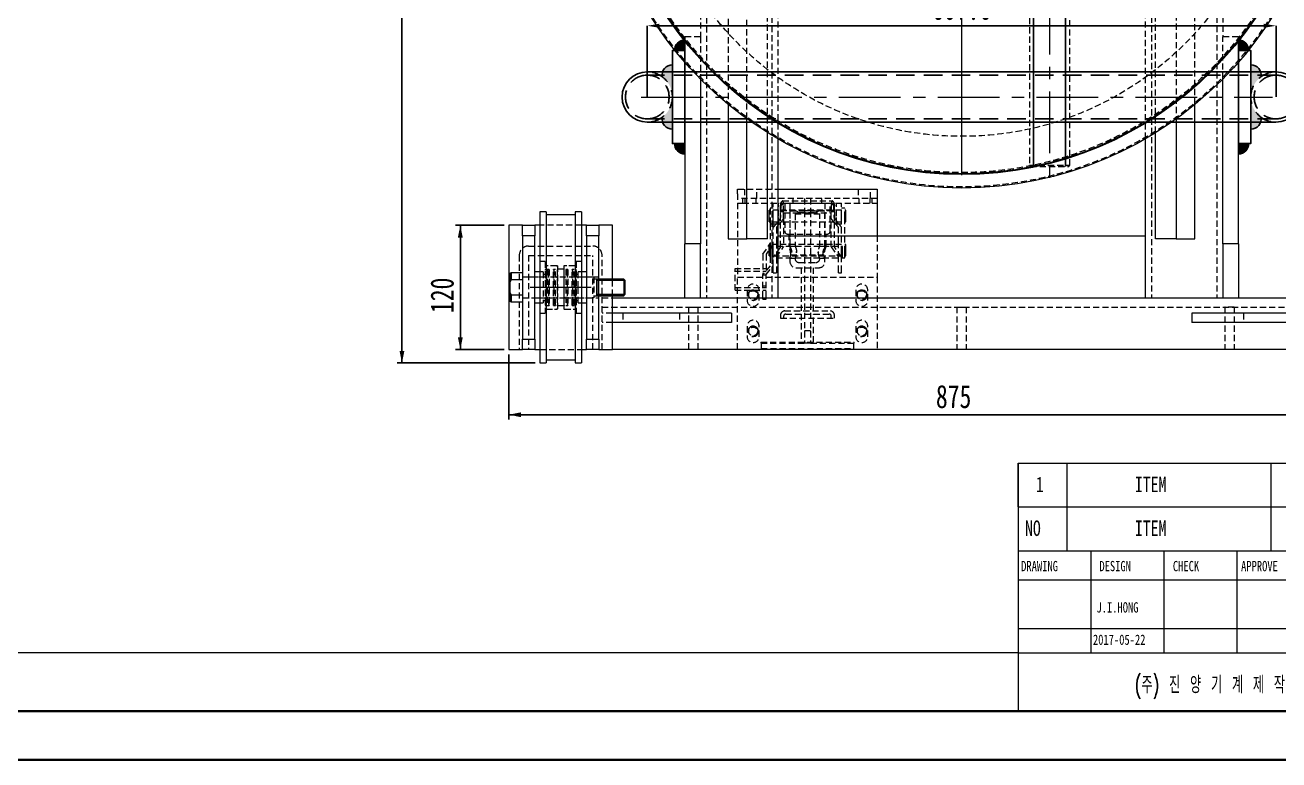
# Model space of a CAD drawing. Header units: millimetres. Extents: x 0 to 3953, y 1 to 2793.
# Drawn here: x 2115 to 3326, y 1 to 711 of the extents above; entities that cross this region are included whole.
import ezdxf

# ---------------------------------------------------------------- set-up
doc = ezdxf.new("R2010")
doc.units = ezdxf.units.MM
doc.header["$LTSCALE"] = 4.7
doc.header["$PDSIZE"] = -1
doc.linetypes.add('CENTERX2', pattern=[20.32, 12.7, -2.54, 2.54, -2.54])
doc.linetypes.add('HIDDEN', pattern=[1.905, 1.27, -0.635])
doc.layers.add('D', color=1, linetype='Continuous')
doc.layers.add('FORM', color=150, linetype='Continuous')
doc.layers.add('SLD-0', color=7, linetype='Continuous', lineweight=15)
doc.styles.add('SLDTEXTSTYLE1', font='TXT', dxfattribs={"width": 0.75})
doc.styles.add('SLDTEXTSTYLE4', font='TXT', dxfattribs={"width": 0.647059, "bigfont": 'bigfont'})
doc.dimstyles.new('SLDDIMSTYLE0', dxfattribs={"dimtxt": 22.38375, "dimasz": 11.75, "dimexe": 0, "dimexo": 0.0625, "dimgap": 5.595937, "dimtad": 1, "dimrnd": 1e-09, "dimzin": 12, "dimdsep": 46, "dimtxsty": 'SLDTEXTSTYLE1', "dimsah": 1, "dimcen": 0.09, "dimadec": 0, "dimazin": 3, "dimtfac": 1, "dimtofl": 0, "dimtmove": 0, "dimatfit": 3, "dimfxl": 0, "dimfrac": 2, "dimtolj": 1, "dimtzin": 12, "dimarcsym": 0})

# ---------------------------------------------------------------- blocks, each defined once
blk = doc.blocks.new('_D')
at = {"layer": 'D'}
for p, q in [((2582.2, 392.9), (2582.2, 329.9)), ((3457.2, 392.9), (3457.2, 329.9)), ((3457.2, 334.6), (2582.2, 334.6))]:
    blk.add_line(p, q, dxfattribs=at)
for points in [[(2582.2, 334.6), (2593.9, 332.2), (2593.9, 336.9)], [(3457.2, 334.6), (3445.4, 336.9), (3445.4, 332.2)]]:
    blk.add_solid(points, dxfattribs=at)
at = {"layer": 'D', "insert": (2994.8, 363.4), "char_height": 22.38, "attachment_point": 1, "style": 'SLDTEXTSTYLE1'}
blk.add_mtext('875', dxfattribs=at)
blk = doc.blocks.new('_D_1')
at = {"layer": 'D'}
for p, q in [((2577.5, 517.6), (2530.5, 517.6)), ((2535.2, 517.6), (2535.2, 397.6)), ((2577.5, 397.6), (2530.5, 397.6))]:
    blk.add_line(p, q, dxfattribs=at)
for points in [[(2535.2, 517.6), (2532.8, 505.8), (2537.5, 505.8)], [(2535.2, 397.6), (2537.5, 409.3), (2532.8, 409.3)]]:
    blk.add_solid(points, dxfattribs=at)
at = {"layer": 'D', "insert": (2506.3, 432.8), "char_height": 22.38, "attachment_point": 1, "rotation": 90, "style": 'SLDTEXTSTYLE1'}
blk.add_mtext('120', dxfattribs=at)
blk = doc.blocks.new('_D_8')
at = {"layer": 'D'}
for p, q in [((2752.5, 1645.6), (2474.1, 1645.6)), ((2478.8, 1645.6), (2478.8, 384.6)), ((2607.5, 384.6), (2474.1, 384.6))]:
    blk.add_line(p, q, dxfattribs=at)
for points in [[(2478.8, 1645.6), (2476.4, 1633.8), (2481.1, 1633.8)], [(2478.8, 384.6), (2481.1, 396.3), (2476.4, 396.3)]]:
    blk.add_solid(points, dxfattribs=at)
at = {"layer": 'D', "insert": (2449.9, 982), "char_height": 22.38, "attachment_point": 1, "rotation": 90, "style": 'SLDTEXTSTYLE1'}
blk.add_mtext('1261', dxfattribs=at)
blk = doc.blocks.new('SW_CENTERMARKSYMBOL_1')
at = {"layer": 'SLD-0', "color": 0}
for p, q in [((0, 5), (0, 342.5)), ((-5, 0), (-342.5, 0)), ((0, 0), (-2.5, 0)), ((0, 0), (0, 2.5)), ((0, 0), (0, -2.5)), ((0, 0), (2.5, 0)), ((5, 0), (342.5, 0)), ((0, -5), (0, -342.5))]:
    blk.add_line(p, q, dxfattribs=at)
blk = doc.blocks.new('*D39')
at = {"layer": 'D', "color": 0, "lineweight": -2}
for p, q in [((2715.9, 641.7), (2715.9, 710.4)), ((3311.7, 710.4), (2727.6, 710.4)), ((3323.5, 641.7), (3323.5, 710.4))]:
    blk.add_line(p, q, dxfattribs=at)
at = {"layer": 'D', "color": 0}
for points in [[(2727.6, 712.4), (2727.6, 708.5), (2715.9, 710.4)], [(3311.7, 712.4), (3311.7, 708.5), (3323.5, 710.4)]]:
    blk.add_solid(points, dxfattribs=at)
at = {"layer": 'Defpoints', "color": 0}
for p in [(2715.9, 710.4), (2715.9, 641.6), (3323.5, 641.6)]:
    blk.add_point(p, dxfattribs=at)
at = {"layer": 'D', "color": 0, "insert": (3019.7, 727.2), "char_height": 22.38, "attachment_point": 5, "style": 'SLDTEXTSTYLE1'}
blk.add_mtext('\\A1;607.6', dxfattribs=at)

msp = doc.modelspace()

# ---------------------------------------------------------------- hatches: boundary and pattern name
h = msp.add_hatch(color=5)
h.dxf.hatch_style = 1
h.paths.add_polyline_path([(2752.152, 696.593), (2752.152, 686.593), (2742.152, 686.593, -0.41421356)])
h = msp.add_hatch(color=5)
h.dxf.hatch_style = 1
h.paths.add_polyline_path([(3287.152, 696.593), (3287.152, 686.593), (3297.152, 686.593, 0.41421356)])
h = msp.add_hatch(color=5)
h.dxf.hatch_style = 1
h.paths.add_polyline_path([(2740.152, 672.693), (2740.152, 665.893), (2730.677, 665.893, -0.32172476)])
h.paths.add_polyline_path([(2730.677, 665.893), (2740.152, 665.893), (2740.152, 662.693), (2730.152, 662.693, -0.08161285)])
h.paths.add_polyline_path([(2730.271, 661.152, -0.03868741), (2730.152, 662.693), (2740.152, 662.693), (2740.152, 641.593, 0.23824305)])
h = msp.add_hatch(color=5)
h.dxf.hatch_style = 1
h.paths.add_polyline_path([(3299.152, 672.693), (3299.152, 665.893), (3308.626, 665.893, 0.32172476)])
h.paths.add_polyline_path([(3308.626, 665.893), (3299.152, 665.893), (3299.152, 662.693), (3309.152, 662.693, 0.08161285)])
h.paths.add_polyline_path([(3309.032, 661.152, 0.03868741), (3309.152, 662.693), (3299.152, 662.693), (3299.152, 641.593, -0.23824305)])
h = msp.add_hatch(color=5)
h.dxf.hatch_style = 1
h.paths.add_polyline_path([(2740.152, 610.493), (2740.152, 617.293), (2730.677, 617.293, 0.32172476)])
h.paths.add_polyline_path([(2730.677, 617.293), (2740.152, 617.293), (2740.152, 620.493), (2730.152, 620.493, 0.08161285)])
h.paths.add_polyline_path([(2730.271, 622.033, 0.03868741), (2730.152, 620.493), (2740.152, 620.493), (2740.152, 641.593, -0.23824305)])
h = msp.add_hatch(color=5)
h.dxf.hatch_style = 1
h.paths.add_polyline_path([(3299.152, 610.493), (3299.152, 617.293), (3308.626, 617.293, -0.32172476)])
h.paths.add_polyline_path([(3308.626, 617.293), (3299.152, 617.293), (3299.152, 620.493), (3309.152, 620.493, -0.08161285)])
h.paths.add_polyline_path([(3309.032, 622.033, -0.03868741), (3309.152, 620.493), (3299.152, 620.493), (3299.152, 641.593, 0.23824305)])
h = msp.add_hatch(color=5)
h.dxf.hatch_style = 1
h.paths.add_polyline_path([(2752.152, 586.593), (2752.152, 596.593), (2742.152, 596.593, 0.41421356)])
h = msp.add_hatch(color=5)
h.dxf.hatch_style = 1
h.paths.add_polyline_path([(3287.152, 586.593), (3287.152, 596.593), (3297.152, 596.593, -0.41421356)])

# ---------------------------------------------------------------- linework, layer by layer
at = {"color": 7, "linetype": 'HIDDEN', "lineweight": 0}
for p, q in [((2836.152, 1614.593), (2836.152, 447.593)), ((3203.152, 1614.593), (3203.152, 447.593)), ((3266.152, 1614.593), (3266.152, 447.593)), ((2842.152, 1216.032), (2842.152, 601.154)), ((3197.152, 1216.032), (3197.152, 601.154)), ((2794.152, 1182.773), (2794.152, 634.413)), ((3245.152, 634.413), (3245.152, 1182.773)), ((3085.152, 1174.593), (3085.152, 575.593)), ((3124.152, 575.593), (3124.152, 1174.593)), ((3272.152, 1158.13), (3272.152, 699.593)), ((2812.152, 620.55), (2812.152, 811.093)), ((2832.152, 607.148), (2832.152, 811.093)), ((3207.152, 607.148), (3207.152, 811.093)), ((3227.152, 811.093), (3227.152, 620.55)), ((2773.152, 745.553), (2773.152, 447.593)), ((2767.152, 722.593), (2767.152, 699.593)), ((2752.152, 699.593), (2752.152, 675.207)), ((2767.152, 699.593), (2752.152, 699.593)), ((2767.152, 699.593), (2767.152, 659.056)), ((3287.152, 699.593), (3272.152, 699.593)), ((3272.152, 659.056), (3272.152, 699.593)), ((3287.152, 675.207), (3287.152, 699.593)), ((3085.152, 575.593), (3124.152, 575.593)), ((3085.152, 575.593), (3086.152, 574.593)), ((3086.152, 574.593), (3123.152, 574.593)), ((3123.152, 574.593), (3124.152, 575.593)), ((2803.152, 548.093), (2803.152, 552.593)), ((2803.152, 552.593), (2842.152, 552.593)), ((2803.152, 548.093), (2803.152, 467.593)), ((2809.652, 552.593), (2809.652, 543.593)), ((2821.652, 543.593), (2821.652, 552.593)), ((2919.652, 552.593), (2919.652, 543.593)), ((2931.652, 543.593), (2931.652, 552.593)), ((2938.152, 543.593), (2803.152, 543.593)), ((2803.152, 539.093), (2808.152, 539.093)), ((2808.152, 539.093), (2808.152, 543.593)), ((2808.152, 539.093), (2933.152, 539.093)), ((2810.152, 543.593), (2810.152, 539.093)), ((2821.152, 539.093), (2821.152, 543.593)), ((2834.652, 534.093), (2834.652, 524.956)), ((2837.652, 534.093), (2834.652, 534.093)), ((2837.652, 526.593), (2837.652, 539.093)), ((2842.652, 526.593), (2842.652, 539.093)), ((2844.652, 536.399), (2845.285, 539.746)), ((2844.652, 521.842), (2845.285, 536.602)), ((2844.652, 531.975), (2844.652, 536.399)), ((2845.353, 537.606), (2847.652, 537.606)), ((2846.751, 541.19), (2894.552, 541.19)), ((2847.239, 539.017), (2894.064, 539.017)), ((2847.652, 530.512), (2847.652, 537.606)), ((2848.652, 539.093), (2848.652, 511.993)), ((2853.652, 539.093), (2853.652, 497.366)), ((2856.652, 543.593), (2856.652, 539.093)), ((2867.652, 543.593), (2867.652, 531.593)), ((2873.652, 543.593), (2873.652, 531.593)), ((2884.652, 539.093), (2884.652, 543.593)), ((2887.652, 497.366), (2887.652, 539.093)), ((2892.652, 511.993), (2892.652, 539.093)), ((2893.652, 537.606), (2893.652, 530.512)), ((2893.652, 537.606), (2895.951, 537.606)), ((2896.019, 539.746), (2896.652, 536.399)), ((2896.652, 521.842), (2896.019, 536.602)), ((2896.652, 531.975), (2896.652, 536.399)), ((2898.652, 526.593), (2898.652, 539.093)), ((2903.652, 526.593), (2903.652, 539.093)), ((2906.652, 534.093), (2903.652, 534.093)), ((2906.652, 524.956), (2906.652, 534.093)), ((2920.152, 543.593), (2920.152, 539.093)), ((2931.152, 539.093), (2931.152, 543.593)), ((2933.152, 539.093), (2933.152, 543.593)), ((2933.152, 539.093), (2938.152, 539.093)), ((2833.652, 526.612), (2833.652, 532.093)), ((2834.652, 532.093), (2833.652, 532.093)), ((2833.652, 521.093), (2833.652, 526.612)), ((2833.652, 521.093), (2834.652, 521.093)), ((2834.652, 524.956), (2834.652, 523.004)), ((2834.652, 523.004), (2834.652, 519.422)), ((2842.652, 532.093), (2837.652, 532.093)), ((2903.652, 532.093), (2837.652, 532.093)), ((2837.652, 524.956), (2837.652, 526.593)), ((2837.652, 523.004), (2837.652, 524.956)), ((2837.652, 519.422), (2837.652, 523.004)), ((2837.652, 521.093), (2842.652, 521.093)), ((2837.652, 521.093), (2903.652, 521.093)), ((2841.732, 520.432), (2844.652, 524.078)), ((2842.652, 519.093), (2842.652, 526.593)), ((2844.652, 531.975), (2896.652, 531.975)), ((2844.652, 530.512), (2844.652, 531.975)), ((2844.652, 524.078), (2844.652, 530.512)), ((2847.652, 530.512), (2844.652, 530.512)), ((2844.652, 496.667), (2844.652, 524.078)), ((2847.652, 524.078), (2844.732, 520.432)), ((2847.652, 524.078), (2847.652, 530.512)), ((2847.652, 529.803), (2893.652, 529.803)), ((2847.652, 524.078), (2847.652, 496.667)), ((2853.752, 531.593), (2867.652, 531.593)), ((2853.752, 531.593), (2853.752, 497.14)), ((2858.752, 528.593), (2882.552, 528.593)), ((2858.752, 528.593), (2858.752, 497.144)), ((2859.652, 531.593), (2862.652, 530.093)), ((2862.652, 530.093), (2878.652, 530.093)), ((2862.652, 530.093), (2862.652, 528.593)), ((2873.652, 531.593), (2867.652, 531.593)), ((2867.652, 531.593), (2867.652, 403.593)), ((2873.652, 531.593), (2887.552, 531.593)), ((2873.652, 531.593), (2873.652, 403.593)), ((2878.652, 530.093), (2881.652, 531.593)), ((2878.652, 528.593), (2878.652, 530.093)), ((2882.552, 497.12), (2882.552, 528.593)), ((2887.552, 497.131), (2887.552, 531.593)), ((2893.652, 524.078), (2893.652, 530.512)), ((2896.652, 530.512), (2893.652, 530.512)), ((2893.652, 496.667), (2893.652, 524.078)), ((2896.571, 520.432), (2893.652, 524.078)), ((2896.652, 530.512), (2896.652, 531.975)), ((2896.652, 530.512), (2896.652, 524.078)), ((2896.652, 524.078), (2899.571, 520.432)), ((2896.652, 496.667), (2896.652, 524.078)), ((2903.652, 532.093), (2898.652, 532.093)), ((2898.652, 519.093), (2898.652, 526.593)), ((2898.652, 521.093), (2903.652, 521.093)), ((2903.652, 524.956), (2903.652, 526.593)), ((2903.652, 491.93), (2903.652, 524.956)), ((2907.652, 532.093), (2906.652, 532.093)), ((2906.652, 491.93), (2906.652, 524.956)), ((2906.652, 521.093), (2907.652, 521.093)), ((2907.652, 526.612), (2907.652, 532.093)), ((2907.652, 521.093), (2907.652, 526.612)), ((2652.152, 517.593), (2612.152, 517.593)), ((2834.652, 519.422), (2834.652, 518.986)), ((2834.652, 518.986), (2834.652, 495.719)), ((2834.652, 518.986), (2837.652, 518.986)), ((2837.652, 518.986), (2837.652, 519.422)), ((2837.652, 519.093), (2842.652, 519.093)), ((2837.652, 495.719), (2837.652, 518.986)), ((2840.652, 515.669), (2840.652, 501.104)), ((2851.552, 509.093), (2889.752, 509.093)), ((2852.652, 509.093), (2852.652, 497.359)), ((2888.652, 497.359), (2888.652, 509.093)), ((2898.652, 519.093), (2903.652, 519.093)), ((2900.652, 501.104), (2900.652, 515.669)), ((2601.152, 497.593), (2663.152, 497.593)), ((2827.652, 489.681), (2834.652, 500.058)), ((2837.652, 500.058), (2830.652, 489.681)), ((2833.652, 493.586), (2833.652, 499.067)), ((2834.652, 499.067), (2833.652, 499.067)), ((2836.652, 491.871), (2836.652, 497.093)), ((2837.652, 497.093), (2836.652, 497.093)), ((2840.652, 499.116), (2837.652, 499.116)), ((2903.652, 499.067), (2837.652, 499.067)), ((2840.652, 501.104), (2840.652, 486.62)), ((2900.652, 497.093), (2840.652, 497.093)), ((2853.664, 497.393), (2852.652, 497.393)), ((2858.774, 497.193), (2853.752, 497.193)), ((2887.552, 497.193), (2882.517, 497.193)), ((2888.652, 497.393), (2887.639, 497.393)), ((2900.652, 486.62), (2900.652, 501.104)), ((2903.652, 499.116), (2900.652, 499.116)), ((2904.652, 497.093), (2903.652, 497.093)), ((2904.652, 491.871), (2904.652, 497.093)), ((2907.652, 499.067), (2906.652, 499.067)), ((2907.652, 493.586), (2907.652, 499.067)), ((2938.152, 507.593), (2938.152, 467.593)), ((2592.152, 488.593), (2592.152, 397.593)), ((2601.152, 488.593), (2663.152, 488.593)), ((2601.152, 488.593), (2601.152, 397.593)), ((2663.152, 397.593), (2663.152, 488.593)), ((2672.152, 397.593), (2672.152, 488.593)), ((2827.652, 489.681), (2827.652, 470.207)), ((2830.652, 489.681), (2830.652, 470.207)), ((2833.652, 488.067), (2833.652, 493.586)), ((2833.652, 488.067), (2834.652, 488.067)), ((2837.652, 496.227), (2834.652, 496.227)), ((2834.652, 495.719), (2837.652, 495.719)), ((2834.652, 495.719), (2834.652, 493.882)), ((2834.652, 493.882), (2834.652, 491.93)), ((2834.652, 491.93), (2834.652, 487.262)), ((2834.652, 487.262), (2834.652, 478.526)), ((2836.652, 486.093), (2836.652, 491.871)), ((2836.652, 486.093), (2837.652, 486.093)), ((2844.652, 496.667), (2837.652, 486.829)), ((2837.652, 493.882), (2837.652, 495.719)), ((2837.652, 491.93), (2837.652, 493.882)), ((2837.652, 487.262), (2837.652, 491.93)), ((2837.652, 488.116), (2840.652, 488.116)), ((2837.652, 488.067), (2903.652, 488.067)), ((2837.652, 478.526), (2837.652, 487.262)), ((2840.652, 486.829), (2847.652, 496.667)), ((2840.652, 486.62), (2840.652, 472.935)), ((2840.652, 486.093), (2900.652, 486.093)), ((2853.752, 486.054), (2853.752, 482.593)), ((2853.752, 485.993), (2858.786, 485.993)), ((2854.524, 489.093), (2886.779, 489.093)), ((2854.679, 492.084), (2854.706, 491.593)), ((2854.706, 491.593), (2854.681, 491.142)), ((2858.752, 486.066), (2858.752, 485.593)), ((2860.152, 491.593), (2860.099, 492.23)), ((2881.152, 491.593), (2881.204, 490.955)), ((2882.529, 485.993), (2887.552, 485.993)), ((2882.552, 485.593), (2882.552, 486.042)), ((2886.597, 491.593), (2886.622, 492.044)), ((2886.625, 491.102), (2886.597, 491.593)), ((2887.552, 482.593), (2887.552, 486.045)), ((2893.652, 496.667), (2900.652, 486.829)), ((2903.652, 486.829), (2896.652, 496.667)), ((2900.652, 488.116), (2903.652, 488.116)), ((2900.652, 472.935), (2900.652, 486.62)), ((2903.652, 486.216), (2903.652, 491.93)), ((2903.652, 472.935), (2903.652, 486.216)), ((2903.652, 486.093), (2904.652, 486.093)), ((2903.652, 486.067), (2906.652, 486.067)), ((2904.652, 486.093), (2904.652, 491.871)), ((2906.652, 486.067), (2906.652, 491.93)), ((2906.652, 488.067), (2907.652, 488.067)), ((2907.652, 488.067), (2907.652, 493.586)), ((2617.152, 482.593), (2612.152, 482.593)), ((2615.152, 472.593), (2612.152, 472.593)), ((2615.152, 472.593), (2615.152, 442.593)), ((2617.152, 482.593), (2617.152, 432.593)), ((2629.152, 478.593), (2617.152, 478.593)), ((2617.652, 474.926), (2617.152, 474.926)), ((2617.652, 457.593), (2617.652, 474.926)), ((2628.152, 478.593), (2618.152, 478.593)), ((2619.152, 474.926), (2619.152, 457.593)), ((2621.102, 474.926), (2619.152, 474.926)), ((2620.402, 473.093), (2620.402, 442.093)), ((2621.102, 474.926), (2621.102, 440.259)), ((2625.201, 457.593), (2625.201, 474.926)), ((2627.152, 474.926), (2625.201, 474.926)), ((2625.902, 442.093), (2625.902, 473.093)), ((2627.152, 440.259), (2627.152, 474.926)), ((2628.652, 474.926), (2628.652, 457.593)), ((2629.152, 474.926), (2628.652, 474.926)), ((2629.152, 478.593), (2629.152, 436.593)), ((2635.152, 475.093), (2629.152, 475.093)), ((2635.152, 478.593), (2635.152, 436.593)), ((2647.152, 478.593), (2635.152, 478.593)), ((2635.652, 474.926), (2635.152, 474.926)), ((2635.652, 457.593), (2635.652, 474.926)), ((2646.152, 478.593), (2636.152, 478.593)), ((2637.152, 474.926), (2637.152, 457.593)), ((2639.102, 474.926), (2637.152, 474.926)), ((2638.402, 473.093), (2638.402, 442.093)), ((2639.102, 474.926), (2639.102, 440.259)), ((2643.201, 457.593), (2643.201, 474.926)), ((2645.152, 474.926), (2643.201, 474.926)), ((2643.902, 442.093), (2643.902, 473.093)), ((2645.152, 440.259), (2645.152, 474.926)), ((2646.652, 474.926), (2646.652, 457.593)), ((2647.152, 474.926), (2646.652, 474.926)), ((2647.152, 482.593), (2647.152, 432.593)), ((2652.152, 482.593), (2647.152, 482.593)), ((2649.152, 457.593), (2649.152, 472.593)), ((2652.152, 472.593), (2649.152, 472.593)), ((2800.652, 476.011), (2830.652, 476.011)), ((2800.652, 473.314), (2800.652, 476.011)), ((2800.652, 473.314), (2827.652, 473.314)), ((2800.652, 454.834), (2800.652, 473.314)), ((2834.652, 478.526), (2827.652, 470.207)), ((2827.652, 473.314), (2830.652, 473.314)), ((2830.652, 470.207), (2837.652, 478.526)), ((2837.652, 472.935), (2837.652, 478.526)), ((2837.652, 471.593), (2837.652, 472.935)), ((2840.652, 472.935), (2840.652, 471.593)), ((2859.752, 476.593), (2881.552, 476.593)), ((2862.752, 481.593), (2878.552, 481.593)), ((2864.652, 476.593), (2864.652, 434.843)), ((2876.652, 434.843), (2876.652, 476.593)), ((2900.652, 471.593), (2900.652, 472.935)), ((2903.652, 471.593), (2903.652, 472.935)), ((2664.152, 467.593), (2595.152, 467.593)), ((2607.152, 467.593), (2595.152, 467.593)), ((2617.152, 467.593), (2607.152, 467.593)), ((2617.152, 470.093), (2615.152, 470.093)), ((2617.652, 471.259), (2617.152, 471.259)), ((2628.152, 467.593), (2618.152, 467.593)), ((2621.102, 471.259), (2619.152, 471.259)), ((2627.152, 471.259), (2625.201, 471.259)), ((2629.152, 471.259), (2628.652, 471.259)), ((2635.652, 471.259), (2635.152, 471.259)), ((2646.152, 467.593), (2636.152, 467.593)), ((2639.102, 471.259), (2637.152, 471.259)), ((2645.152, 471.259), (2643.201, 471.259)), ((2647.152, 471.259), (2646.652, 471.259)), ((2649.152, 470.093), (2647.152, 470.093)), ((2657.152, 467.593), (2647.152, 467.593)), ((2669.152, 467.593), (2657.152, 467.593)), ((2664.152, 467.593), (2664.152, 447.593)), ((2669.152, 465.593), (2664.152, 465.593)), ((2682.152, 449.593), (2682.152, 465.593)), ((2803.152, 467.593), (2938.152, 467.593)), ((2803.152, 397.593), (2803.152, 467.593)), ((2827.652, 447.943), (2827.652, 470.207)), ((2827.652, 469.807), (2830.652, 469.807)), ((2830.652, 447.943), (2830.652, 470.207)), ((2837.652, 471.593), (2840.652, 471.593)), ((2900.652, 471.593), (2903.652, 471.593)), ((2938.152, 467.593), (2938.152, 397.593)), ((2617.652, 440.259), (2617.652, 457.593)), ((2619.152, 457.593), (2619.152, 440.259)), ((2625.201, 440.259), (2625.201, 457.593)), ((2628.652, 457.593), (2628.652, 440.259)), ((2635.652, 440.259), (2635.652, 457.593)), ((2637.152, 457.593), (2637.152, 440.259)), ((2643.201, 440.259), (2643.201, 457.593)), ((2646.652, 457.593), (2646.652, 440.259)), ((2649.152, 442.593), (2649.152, 457.593)), ((2664.152, 449.593), (2669.152, 449.593)), ((2800.652, 457.531), (2830.652, 457.531)), ((2800.652, 454.834), (2830.652, 454.834)), ((2812.402, 455.093), (2812.402, 445.093)), ((2823.902, 445.093), (2823.902, 455.093)), ((2827.652, 459.213), (2830.652, 459.213)), ((2917.402, 455.093), (2917.402, 445.093)), ((2928.902, 445.093), (2928.902, 455.093)), ((2595.152, 447.593), (2664.152, 447.593)), ((2595.152, 447.593), (2607.152, 447.593)), ((2607.152, 447.593), (2617.152, 447.593)), ((2612.152, 442.593), (2615.152, 442.593)), ((2615.152, 445.093), (2617.152, 445.093)), ((2617.152, 443.926), (2617.652, 443.926)), ((2617.152, 440.259), (2617.652, 440.259)), ((2617.152, 436.593), (2629.152, 436.593)), ((2618.152, 447.593), (2628.152, 447.593)), ((2618.152, 436.593), (2628.152, 436.593)), ((2619.152, 443.926), (2621.102, 443.926)), ((2619.152, 440.259), (2621.102, 440.259)), ((2625.201, 443.926), (2627.152, 443.926)), ((2625.201, 440.259), (2627.152, 440.259)), ((2628.652, 443.926), (2629.152, 443.926)), ((2628.652, 440.259), (2629.152, 440.259)), ((2629.152, 440.093), (2635.152, 440.093)), ((2635.152, 443.926), (2635.652, 443.926)), ((2635.152, 440.259), (2635.652, 440.259)), ((2635.152, 436.593), (2647.152, 436.593)), ((2636.152, 447.593), (2646.152, 447.593)), ((2636.152, 436.593), (2646.152, 436.593)), ((2637.152, 443.926), (2639.102, 443.926)), ((2637.152, 440.259), (2639.102, 440.259)), ((2643.201, 443.926), (2645.152, 443.926)), ((2643.201, 440.259), (2645.152, 440.259)), ((2646.652, 443.926), (2647.152, 443.926)), ((2646.652, 440.259), (2647.152, 440.259)), ((2647.152, 447.593), (2657.152, 447.593)), ((2647.152, 445.093), (2649.152, 445.093)), ((2649.152, 442.593), (2652.152, 442.593)), ((2657.152, 447.593), (2669.152, 447.593)), ((2672.152, 447.593), (2682.152, 447.593)), ((2672.152, 438.593), (3367.152, 438.593)), ((2756.152, 397.593), (2756.152, 438.593)), ((2756.152, 438.593), (2765.152, 438.593)), ((2765.152, 397.593), (2765.152, 438.593)), ((2827.652, 446.349), (2827.652, 447.943)), ((2827.652, 446.349), (2830.652, 446.349)), ((2830.652, 446.349), (2830.652, 447.943)), ((3015.152, 438.593), (3015.152, 397.593)), ((3015.152, 438.593), (3024.152, 438.593)), ((3024.152, 438.593), (3024.152, 397.593)), ((3283.152, 438.593), (3274.152, 438.593)), ((3274.152, 438.593), (3274.152, 397.593)), ((3283.152, 438.593), (3283.152, 397.593)), ((2612.152, 432.593), (2617.152, 432.593)), ((2647.152, 432.593), (2652.152, 432.593)), ((2682.152, 432.593), (2672.152, 432.593)), ((2692.152, 432.593), (2692.152, 423.593)), ((2747.152, 432.593), (2747.152, 423.593)), ((2844.652, 430.843), (2844.652, 427.843)), ((2844.652, 427.843), (2896.652, 427.843)), ((2847.652, 429.843), (2847.652, 427.843)), ((2848.652, 434.843), (2892.652, 434.843)), ((2849.652, 431.843), (2891.652, 431.843)), ((2864.652, 431.843), (2864.652, 404.593)), ((2876.652, 404.593), (2876.652, 431.843)), ((2893.652, 427.843), (2893.652, 429.843)), ((2896.652, 427.843), (2896.652, 430.843)), ((3292.152, 432.593), (3292.152, 423.593)), ((2682.152, 423.593), (2672.152, 423.593)), ((2812.402, 420.093), (2812.402, 410.093)), ((2823.902, 410.093), (2823.902, 420.093)), ((2873.652, 415.593), (2867.652, 415.593)), ((2917.402, 420.093), (2917.402, 410.093)), ((2928.902, 410.093), (2928.902, 420.093)), ((2825.652, 404.593), (2915.652, 404.593)), ((2825.652, 404.593), (2825.652, 403.593)), ((2825.652, 403.593), (2867.652, 403.593)), ((2825.852, 403.593), (2825.852, 398.593)), ((2873.652, 403.593), (2867.652, 403.593)), ((2873.652, 403.593), (2915.652, 403.593)), ((2915.452, 398.593), (2915.452, 403.593)), ((2915.652, 403.593), (2915.652, 404.593)), ((2612.152, 397.593), (2652.152, 397.593)), ((2825.852, 398.593), (2915.452, 398.593))]:
    msp.add_line(p, q, dxfattribs=at)
for p, q in [((2752.152, 696.593), (2752.152, 686.593)), ((3287.152, 696.593), (3287.152, 686.593)), ((2752.152, 686.593), (2742.152, 686.593)), ((3287.152, 686.593), (3297.152, 686.593)), ((2740.152, 672.693), (2740.152, 641.593)), ((3299.152, 672.693), (3299.152, 641.593)), ((3323.452, 665.893), (2715.852, 665.893)), ((3299.152, 610.493), (3299.152, 641.593)), ((3323.452, 617.293), (2715.852, 617.293)), ((2752.152, 596.593), (2742.152, 596.593)), ((2752.152, 586.593), (2752.152, 596.593)), ((3287.152, 586.593), (3287.152, 596.593)), ((3287.152, 596.593), (3297.152, 596.593))]:
    msp.add_line(p, q)
at = {"color": 7, "linetype": 'Continuous', "lineweight": 15}
for p, q in [((2752.152, 675.207), (2752.152, 499.593)), ((3287.152, 499.593), (3287.152, 675.207)), ((2767.152, 659.056), (2767.152, 499.593)), ((3272.152, 499.593), (3272.152, 659.056)), ((2794.152, 634.413), (2794.152, 504.593)), ((3245.152, 504.593), (3245.152, 634.413)), ((2812.152, 504.593), (2812.152, 620.55)), ((3227.152, 620.55), (3227.152, 504.593)), ((2832.152, 504.593), (2832.152, 607.148)), ((3207.152, 504.593), (3207.152, 607.148)), ((2842.152, 601.154), (2842.152, 447.593)), ((3197.152, 601.154), (3197.152, 447.593)), ((2842.152, 552.593), (2938.152, 552.593)), ((2938.152, 552.593), (2938.152, 548.093)), ((2938.152, 548.093), (2938.152, 507.593)), ((2618.152, 530.593), (2612.152, 530.593)), ((2612.152, 530.593), (2612.152, 384.593)), ((2618.152, 530.593), (2618.152, 384.593)), ((2646.152, 527.593), (2618.152, 527.593)), ((2652.152, 530.593), (2646.152, 530.593)), ((2646.152, 530.593), (2646.152, 384.593)), ((2652.152, 530.593), (2652.152, 384.593)), ((2595.152, 517.593), (2582.152, 517.593)), ((2582.152, 517.593), (2582.152, 397.593)), ((2595.152, 507.593), (2595.152, 517.593)), ((2595.152, 517.593), (2607.152, 517.593)), ((2612.152, 517.593), (2607.152, 517.593)), ((2607.152, 517.593), (2607.152, 507.593)), ((2657.152, 517.593), (2652.152, 517.593)), ((2657.152, 517.593), (2669.152, 517.593)), ((2657.152, 507.593), (2657.152, 517.593)), ((2682.152, 517.593), (2669.152, 517.593)), ((2669.152, 517.593), (2669.152, 507.593)), ((2682.152, 465.593), (2682.152, 517.593)), ((2607.152, 507.593), (2595.152, 507.593)), ((2595.152, 507.593), (2595.152, 407.593)), ((2607.152, 407.593), (2607.152, 507.593)), ((2657.152, 507.593), (2657.152, 407.593)), ((2669.152, 507.593), (2657.152, 507.593)), ((2669.152, 407.593), (2669.152, 507.593)), ((2767.152, 499.593), (2752.152, 499.593)), ((2752.152, 447.593), (2752.152, 499.593)), ((2767.152, 447.593), (2767.152, 499.593)), ((2794.152, 504.593), (2812.152, 504.593)), ((2832.152, 504.593), (2812.152, 504.593)), ((2842.152, 507.593), (3197.152, 507.593)), ((3227.152, 504.593), (3207.152, 504.593)), ((3227.152, 504.593), (3245.152, 504.593)), ((3272.152, 499.593), (3272.152, 447.593)), ((3287.152, 499.593), (3272.152, 499.593)), ((3287.152, 499.593), (3287.152, 447.593)), ((2612.152, 472.593), (2607.152, 472.593)), ((2657.152, 472.593), (2652.152, 472.593)), ((2584.152, 471.593), (2583.152, 470.593)), ((2583.152, 470.593), (2583.152, 462.593)), ((2584.152, 464.804), (2583.152, 462.593)), ((2583.152, 462.593), (2583.152, 452.593)), ((2595.152, 471.593), (2584.152, 471.593)), ((2584.152, 471.593), (2584.152, 464.804)), ((2595.152, 464.804), (2584.152, 464.804)), ((2693.152, 465.593), (2669.152, 465.593)), ((2694.152, 464.593), (2693.152, 465.593)), ((2693.152, 465.593), (2693.152, 449.593)), ((2694.152, 464.593), (2694.152, 450.593)), ((2583.152, 452.593), (2583.152, 444.593)), ((2583.152, 452.593), (2584.152, 450.382)), ((2584.152, 450.382), (2584.152, 443.593)), ((2584.152, 450.382), (2595.152, 450.382)), ((2669.152, 449.593), (2693.152, 449.593)), ((2682.152, 397.593), (2682.152, 449.593)), ((2693.152, 449.593), (2694.152, 450.593)), ((2583.152, 444.593), (2584.152, 443.593)), ((2584.152, 443.593), (2595.152, 443.593)), ((2607.152, 442.593), (2612.152, 442.593)), ((2652.152, 442.593), (2657.152, 442.593)), ((2682.152, 447.593), (3357.152, 447.593)), ((2797.152, 432.593), (2682.152, 432.593)), ((2797.152, 432.593), (2797.152, 423.593)), ((3242.152, 432.593), (3242.152, 423.593)), ((3357.152, 432.593), (3242.152, 432.593)), ((2797.152, 423.593), (2682.152, 423.593)), ((3357.152, 423.593), (3242.152, 423.593)), ((2595.152, 407.593), (2607.152, 407.593)), ((2595.152, 397.593), (2595.152, 407.593)), ((2607.152, 407.593), (2607.152, 397.593)), ((2657.152, 407.593), (2669.152, 407.593)), ((2657.152, 397.593), (2657.152, 407.593)), ((2669.152, 407.593), (2669.152, 397.593)), ((2582.152, 397.593), (2595.152, 397.593)), ((2607.152, 397.593), (2595.152, 397.593)), ((2607.152, 397.593), (2612.152, 397.593)), ((2652.152, 397.593), (2657.152, 397.593)), ((2669.152, 397.593), (2657.152, 397.593)), ((2669.152, 397.593), (2682.152, 397.593)), ((3357.152, 397.593), (2682.152, 397.593)), ((2612.152, 384.593), (2618.152, 384.593)), ((2618.152, 387.593), (2646.152, 387.593)), ((2646.152, 384.593), (2652.152, 384.593))]:
    msp.add_line(p, q, dxfattribs=at)
at = {"color": 3, "linetype": 'HIDDEN', "ltscale": 3}
for p, q in [((3323.452, 662.693), (2715.852, 662.693)), ((3323.452, 620.493), (2715.852, 620.493))]:
    msp.add_line(p, q, dxfattribs=at)
at = {"color": 150, "linetype": 'Continuous', "lineweight": 0}
for p, q in [((3074.171, 287.709), (3906.071, 287.709)), ((3121.171, 287.709), (3121.171, 245.409)), ((3318.571, 287.709), (3318.571, 245.409)), ((3074.171, 245.409), (3074.171, 48.009)), ((3074.171, 245.409), (3906.071, 245.409)), ((3121.171, 245.409), (3121.171, 203.109)), ((3318.571, 245.409), (3318.571, 203.109)), ((3074.171, 203.109), (3906.071, 203.109)), ((3144.671, 203.109), (3144.671, 104.409)), ((3215.171, 203.109), (3215.171, 104.409)), ((3285.671, 203.109), (3285.671, 104.409)), ((3074.171, 174.909), (3436.071, 174.909)), ((3074.171, 127.909), (3356.171, 127.909)), ((3074.171, 104.409), (3906.071, 104.409))]:
    msp.add_line(p, q, dxfattribs=at)
at = {"color": 7, "linetype": 'Continuous', "lineweight": 0}
for p, q in [((3074.171, 104.409), (47.371, 104.409)), ((3074.171, 48.009), (3714.258, 48.009))]:
    msp.add_line(p, q, dxfattribs=at)
at = {"color": 7, "linetype": 'Continuous', "lineweight": 40}
for p, q in [((47.371, 48.009), (3906.071, 48.009)), ((0.371, 1.009), (3953.071, 1.009))]:
    msp.add_line(p, q, dxfattribs=at)
for points in [[(2752.152, 686.593), (2740.152, 686.593), (2740.152, 596.593), (2752.152, 596.593)], [(3287.152, 686.593), (3299.152, 686.593), (3299.152, 596.593), (3287.152, 596.593)]]:
    msp.add_lwpolyline(points, close=True)
at = {"color": 7, "linetype": 'Continuous', "lineweight": 15}
for radius in [355, 342, 341.2]:
    msp.add_circle((3019.652, 908.593), radius, dxfattribs=at)
at = {"color": 7, "linetype": 'HIDDEN', "lineweight": 0}
for centre, radius in [((3019.652, 908.593), 353.8), ((3019.652, 908.593), 340), ((3019.652, 908.593), 305), ((2818.152, 450.093), 4.25), ((2923.152, 450.093), 4.25), ((2818.152, 415.093), 4.25), ((2923.152, 415.093), 4.25)]:
    msp.add_circle(centre, radius, dxfattribs=at)
for centre, radius, start, end in [((2752.152, 686.593), 10, 90, 180), ((3287.152, 686.593), 10, 0, 90), ((2740.152, 662.693), 10, 90, 188.862081), ((3299.152, 662.693), 10, 351.137919, 90), ((2715.852, 641.593), 24.3, 90, 270), ((3323.452, 641.593), 24.3, 270, 90), ((2740.152, 620.493), 10, 171.137919, 270), ((3299.152, 620.493), 10, 270, 8.862081), ((2752.152, 596.593), 10, 180, 270), ((3287.152, 596.593), 10, 270, 0)]:
    msp.add_arc(centre, radius, start, end)
at = {"color": 3, "linetype": 'HIDDEN', "ltscale": 3}
for centre, radius, start, end in [((2715.852, 641.593), 21.1, 90, 270), ((2715.852, 641.593), 24.3, 270, 90), ((2715.852, 641.593), 21.1, 270, 90), ((3323.452, 641.593), 24.3, 90, 270), ((3323.452, 641.593), 21.1, 90, 270), ((3323.452, 641.593), 21.1, 270, 90)]:
    msp.add_arc(centre, radius, start, end, dxfattribs=at)
at = {"color": 7, "linetype": 'HIDDEN', "lineweight": 0}
for centre, radius, start, end in [((2851.552, 511.993), 2.9, 180, 270), ((2889.752, 511.993), 2.9, 270, 0), ((2601.152, 488.593), 9, 90, 180), ((2663.152, 488.593), 9, 0, 90), ((2862.752, 485.593), 4, 180, 270), ((2878.552, 485.593), 4, 270, 360), ((2618.152, 477.593), 1, 90, 180), ((2617.652, 474.426), 0.5, 90, 180), ((2623.152, 473.093), 2.75, 138.189685, 180), ((2623.152, 473.093), 2.75, 180, 221.810315), ((2623.152, 473.093), 2.75, 0, 41.810315), ((2623.152, 473.093), 2.75, 318.189685, 0), ((2628.152, 477.593), 1, 0, 90), ((2628.652, 474.426), 0.5, 0, 90), ((2636.152, 477.593), 1, 90, 180), ((2635.652, 474.426), 0.5, 90, 180), ((2641.152, 473.093), 2.75, 138.189685, 180), ((2641.152, 473.093), 2.75, 180, 221.810315), ((2641.152, 473.093), 2.75, 0, 41.810315), ((2641.152, 473.093), 2.75, 318.189685, 0), ((2646.152, 477.593), 1, 0, 90), ((2646.652, 474.426), 0.5, 0, 90), ((2859.752, 482.593), 6, 180, 270), ((2881.552, 482.593), 6, 270, 360), ((2617.652, 471.759), 0.5, 180, 270), ((2618.152, 468.593), 1, 180, 270), ((2628.152, 468.593), 1, 270, 0), ((2628.652, 471.759), 0.5, 270, 0), ((2635.652, 471.759), 0.5, 180, 270), ((2636.152, 468.593), 1, 180, 270), ((2646.152, 468.593), 1, 270, 0), ((2646.652, 471.759), 0.5, 270, 0), ((2818.152, 455.093), 5.75, 0, 180), ((2923.152, 455.093), 5.75, 0, 180), ((2618.152, 446.593), 1, 90, 180), ((2617.652, 443.426), 0.5, 90, 180), ((2617.652, 440.759), 0.5, 180, 270), ((2618.152, 437.593), 1, 180, 270), ((2623.152, 442.093), 2.75, 138.189685, 180), ((2623.152, 442.093), 2.75, 180, 221.810315), ((2623.152, 442.093), 2.75, 0, 41.810315), ((2623.152, 442.093), 2.75, 318.189685, 0), ((2628.152, 446.593), 1, 0, 90), ((2628.152, 437.593), 1, 270, 0), ((2628.652, 443.426), 0.5, 0, 90), ((2628.652, 440.759), 0.5, 270, 0), ((2636.152, 446.593), 1, 90, 180), ((2635.652, 443.426), 0.5, 90, 180), ((2635.652, 440.759), 0.5, 180, 270), ((2636.152, 437.593), 1, 180, 270), ((2641.152, 442.093), 2.75, 138.189685, 180), ((2641.152, 442.093), 2.75, 180, 221.810315), ((2641.152, 442.093), 2.75, 0, 41.810315), ((2641.152, 442.093), 2.75, 318.189685, 0), ((2646.152, 446.593), 1, 0, 90), ((2646.152, 437.593), 1, 270, 0), ((2646.652, 443.426), 0.5, 0, 90), ((2646.652, 440.759), 0.5, 270, 0), ((2818.152, 445.093), 5.75, 180, 0), ((2923.152, 445.093), 5.75, 180, 0), ((2818.152, 420.093), 5.75, 0, 180), ((2848.652, 430.843), 4, 90, 180), ((2849.652, 429.843), 2, 90, 180), ((2891.652, 429.843), 2, 0, 90), ((2892.652, 430.843), 4, 0, 90), ((2923.152, 420.093), 5.75, 0, 180), ((2818.152, 410.093), 5.75, 180, 0), ((2923.152, 410.093), 5.75, 180, 0)]:
    msp.add_arc(centre, radius, start, end, dxfattribs=at)
for centre, major_axis, ratio, start_param, end_param in [((2850.266, 539.545), (5, 0), 0.46257242, 2.35033158, 3.05432619), ((2850.266, 535.713), (0, 10.199), 0.49023152, 1.38411674, 1.48352986), ((2850.266, 537.177), (5, 0), 0.46257242, 2.2209668, 2.95491307), ((2850.266, 559.421), (0, 25.633), 0.19506367, 2.3620574, 2.49142218), ((2891.038, 559.421), (0, 25.633), 0.19506367, 3.79176313, 3.92112791), ((2891.038, 537.177), (5, 0), 0.46257242, 0.18667959, 0.92062585), ((2891.038, 539.545), (5, 0), 0.46257242, 0.08726646, 0.79126107), ((2891.038, 535.713), (0, 10.199), 0.49023152, 4.79965544, 4.89906857), ((2831.372, 700.781), (23.125, 199.854), 0.33059079, 3.56810973, 3.62683123), ((2834.372, 700.781), (23.125, 199.854), 0.33059079, 3.56810973, 3.62683123), ((2906.931, 700.781), (-23.125, 199.854), 0.33059079, 2.65635407, 2.71507558), ((2909.931, 700.781), (-23.125, 199.854), 0.33059079, 2.65635407, 2.71507558)]:
    msp.add_ellipse(centre, major_axis=major_axis, ratio=ratio, start_param=start_param, end_param=end_param, dxfattribs=at)
for points, knots in [([(2854.524, 489.093), (2854.5, 489.937), (2854.452, 491.623), (2853.933, 493.945), (2853.306, 495.853), (2852.755, 497.163), (2852.695, 497.297), (2852.666, 497.359)], [0, 0, 0, 0, 0.19365404, 0.38686064, 0.59171176, 0.80951887, 1, 1, 1, 1]), ([(2853.664, 497.366), (2853.66, 497.375), (2853.596, 497.513), (2853.828, 497.021), (2854.314, 495.914), (2854.998, 494.017), (2855.577, 491.638), (2855.626, 489.888), (2855.649, 489.093)], [0, 0, 0, 0, 0.01313672, 0.2031638, 0.39342472, 0.59924692, 0.81799599, 1, 1, 1, 1]), ([(2853.772, 486.054), (2853.766, 486.036), (2853.739, 485.953), (2853.888, 486.403), (2854.169, 487.366), (2854.502, 488.855), (2854.717, 490.665), (2854.712, 492.554), (2854.506, 494.289), (2854.184, 495.769), (2853.889, 496.78), (2853.734, 497.246), (2853.764, 497.156), (2853.769, 497.14)], [0, 0, 0, 0, 0.0286583, 0.13025735, 0.23322359, 0.340982, 0.4501792, 0.5544808, 0.65530543, 0.75933401, 0.86827031, 0.97641888, 1, 1, 1, 1]), ([(2858.774, 497.144), (2858.767, 497.159), (2858.726, 497.247), (2858.911, 496.856), (2859.278, 496.003), (2859.764, 494.612), (2860.135, 492.843), (2860.183, 490.965), (2859.933, 489.264), (2859.502, 487.774), (2859.047, 486.626), (2858.758, 486.006), (2858.779, 486.052), (2858.786, 486.066)], [0, 0, 0, 0, 0.02060618, 0.11726496, 0.21542041, 0.32206409, 0.43404376, 0.53749125, 0.63157924, 0.73008048, 0.83928985, 0.95011179, 1, 1, 1, 1]), ([(2882.529, 486.042), (2882.536, 486.026), (2882.577, 485.938), (2882.392, 486.33), (2882.026, 487.183), (2881.54, 488.574), (2881.169, 490.343), (2881.12, 492.221), (2881.371, 493.922), (2881.801, 495.412), (2882.256, 496.559), (2882.545, 497.179), (2882.524, 497.134), (2882.517, 497.12)], [0, 0, 0, 0, 0.02060622, 0.117265, 0.21542045, 0.32206449, 0.43404397, 0.53749144, 0.63157942, 0.73008048, 0.83928985, 0.95011179, 1, 1, 1, 1]), ([(2885.655, 489.093), (2885.68, 489.929), (2885.731, 491.6), (2886.278, 493.906), (2886.943, 495.817), (2887.536, 497.152), (2887.606, 497.297), (2887.639, 497.366)], [0, 0, 0, 0, 0.19161834, 0.38273705, 0.58677912, 0.80565094, 1, 1, 1, 1]), ([(2887.531, 497.131), (2887.537, 497.15), (2887.565, 497.233), (2887.415, 496.783), (2887.134, 495.82), (2886.801, 494.331), (2886.586, 492.52), (2886.591, 490.633), (2886.798, 488.895), (2887.117, 487.425), (2887.425, 486.374), (2887.582, 485.898), (2887.522, 486.097), (2887.358, 486.555), (2887.236, 487.051), (2887.214, 487.139)], [0, 0, 0, 0, 0.02381799, 0.1082572, 0.19383265, 0.28339088, 0.37414489, 0.46083016, 0.54462554, 0.63108401, 0.72162118, 0.81150373, 0.89721149, 0.98162225, 1, 1, 1, 1]), ([(2888.637, 497.359), (2888.642, 497.37), (2888.702, 497.508), (2888.476, 497.001), (2888.006, 495.86), (2887.36, 493.93), (2886.839, 491.561), (2886.797, 489.853), (2886.779, 489.093)], [0, 0, 0, 0, 0.0169488, 0.2087217, 0.4011055, 0.60794788, 0.82565125, 1, 1, 1, 1]), ([(2860.129, 490.976), (2860.132, 490.993), (2860.161, 491.189), (2860.156, 491.4), (2860.152, 491.593)], [0, 0, 0, 0, 0.08523524, 1, 1, 1, 1]), ([(2881.174, 492.209), (2881.172, 492.193), (2881.143, 491.996), (2881.147, 491.785), (2881.152, 491.593)], [0, 0, 0, 0, 0.08522949, 1, 1, 1, 1])]:
    msp.add_open_spline(points, degree=3, knots=knots, dxfattribs=at)
at = {"layer": 'D'}
for p, q in [((3089.152, 1174.593), (3089.152, 574.593)), ((3120.152, 574.593), (3120.152, 1174.593)), ((2669.152, 464.491), (2667.152, 464.491)), ((2694.152, 464.491), (2669.152, 464.491)), ((2667.152, 450.694), (2669.152, 450.694)), ((2667.152, 449.593), (2667.152, 449.64)), ((2667.152, 449.593), (2667.152, 449.64)), ((2669.152, 450.694), (2694.152, 450.694))]:
    msp.add_line(p, q, dxfattribs=at)
at = {"layer": 'D', "flags": 128}
for points in [[(2667.15, 449.64), (2667.152, 450.012), (2667.152, 450.738), (2667.152, 451.785), (2667.152, 453.103), (2667.152, 454.632), (2667.152, 456.299), (2667.152, 458.026), (2667.152, 459.733), (2667.152, 461.34), (2667.152, 462.772), (2667.152, 463.962), (2667.152, 464.853), (2667.152, 465.406), (2667.152, 465.593)], [(2667.15, 449.64), (2667.152, 450.012), (2667.152, 450.694)]]:
    msp.add_lwpolyline(points, dxfattribs=at)
at = {"layer": 'D'}
for centre, radius, start, end in [((2491.187, 465.361), 175.965, 359.716755, 0.075413), ((2818.152, 450.093), 5, 255, 195), ((2923.152, 450.093), 5, 255, 195), ((2818.152, 415.093), 5, 255, 195), ((2923.152, 415.093), 5, 255, 195)]:
    msp.add_arc(centre, radius, start, end, dxfattribs=at)
at = {"layer": 'FORM'}
msp.add_line((3074.171, 287.709), (3074.171, 245.409), dxfattribs=at)
at = {"layer": 'SLD-0', "linetype": 'CENTERX2', "lineweight": 0}
for p, q in [((3104.652, 1601.993), (3104.652, 559.512)), ((2661.552, 457.593), (2602.752, 457.593))]:
    msp.add_line(p, q, dxfattribs=at)
at = {"layer": 'SLD-0', "color": 1, "linetype": 'CENTERX2', "lineweight": 0}
msp.add_line((2710.029, 641.593), (3320.144, 641.593), dxfattribs=at)

# ---------------------------------------------------------------- block references
at = {"layer": 'SLD-0'}
msp.add_blockref('SW_CENTERMARKSYMBOL_1', (3019.652, 908.593), dxfattribs=at)

# ---------------------------------------------------------------- texts
at = {"color": 7, "linetype": 'Continuous', "lineweight": 0, "attachment_point": 1}
for s, insert, char_height, style in [('1', (3091.422, 274.665), 14.922, 'SLDTEXTSTYLE1'), ('ITEM', (3187.102, 274.665), 14.9225, 'SLDTEXTSTYLE1'), ('NO', (3080.921, 232.365), 14.9225, 'SLDTEXTSTYLE1'), ('ITEM', (3187.102, 232.365), 14.9225, 'SLDTEXTSTYLE1'), ('DRAWING', (3077.203, 193.284), 9.9483, 'SLDTEXTSTYLE1'), ('DESIGN', (3152.818, 193.284), 9.9483, 'SLDTEXTSTYLE1'), ('CHECK', (3223.8, 193.284), 9.9483, 'SLDTEXTSTYLE1'), ('APPROVE', (3289.729, 193.284), 9.9483, 'SLDTEXTSTYLE1'), ('J.I.HONG', (3149.981, 153.376), 9.9483, 'SLDTEXTSTYLE1'), ('2017-05-22', (3146.544, 122.161), 9.9483, 'SLDTEXTSTYLE1'), ('(주) 진 양 기 계 제 작 소', (3187.102, 81.844), 16.45, 'SLDTEXTSTYLE4')]:
    msp.add_mtext(s, dxfattribs=dict(at, insert=insert, char_height=char_height, style=style))

# ---------------------------------------------------------------- dimensions: what is measured, and where the dimension line sits
at = {"layer": 'D'}
for base, p1, p2, picture, middle in [((2478.752, 384.593), (2757.152, 1645.593), (2612.152, 384.593), '_D_8', (2478.752, 1015.093)), ((2535.152, 397.593), (2582.152, 517.593), (2582.152, 397.593), '_D_1', (2535.152, 457.593))]:
    dim = msp.add_linear_dim(base=base, p1=p1, p2=p2, angle=90, dimstyle='SLDDIMSTYLE0', dxfattribs=at)
    dim.commit()
    dim.dimension.update_dxf_attribs({"geometry": picture, "text_midpoint": middle, "dimtype": 160})
dim = msp.add_linear_dim(base=(2715.852, 710.436), p1=(3323.452, 641.593), p2=(2715.852, 641.593), dimstyle='SLDDIMSTYLE0', dxfattribs=at)
dim.commit()
dim.dimension.update_dxf_attribs({"geometry": '*D39', "text_midpoint": (3019.652, 727.224)})
dim = msp.add_linear_dim(base=(2582.152, 334.593), p1=(3457.152, 397.593), p2=(2582.152, 397.593), dimstyle='SLDDIMSTYLE0', dxfattribs=at)
dim.commit()
dim.dimension.update_dxf_attribs({"geometry": '_D', "text_midpoint": (3019.652, 334.593), "dimtype": 160})

doc.saveas('drawing.dxf')
